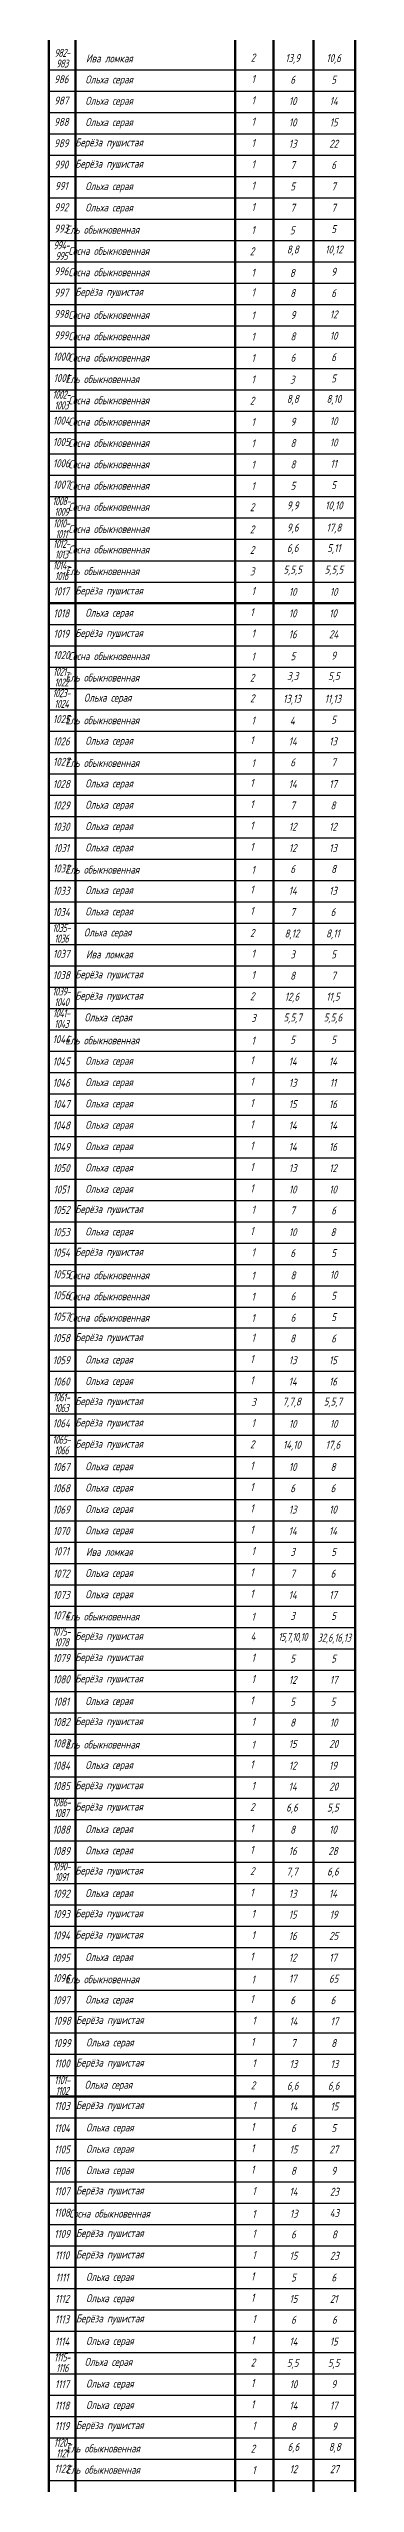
# Model space of a CAD drawing. Header units: metres. Extents: x 23128 to 34628, y -678634 to 13070.
# Drawn here: x 23128 to 34628, y -496353 to -405079 of the extents above; entities that cross this region are included whole.
import ezdxf

# ---------------------------------------------------------------- set-up
doc = ezdxf.new("R2010")
doc.units = ezdxf.units.M
for name, color, linetype, lineweight in [('Лиственные', 160, 'Continuous', 30), ('ТАБЛИЦА 50', 51, 'Continuous', 50), ('текст 300', 7, 'Continuous', 30), ('Хвойные', 80, 'Continuous', 30)]:
    doc.layers.add(name, color=color, linetype=linetype, lineweight=lineweight)
doc.layers.add('ТАБЛИЦА', color=18, linetype='Continuous', true_color=0x000000)
doc.styles.add('NF_VGP_3.0', font='cs_gost2304.shx', dxfattribs={"oblique": 15, "height": 300})

msp = doc.modelspace()

# ---------------------------------------------------------------- linework, layer by layer
at = {"layer": 'ТАБЛИЦА', "color": 0, "transparency": 33554687}
for points in [[(23128, -405873), (34628, -405873)], [(23128, -406673), (34628, -406673)], [(23128, -407473), (34628, -407473)], [(23128, -408273), (34628, -408273)], [(23128, -409073), (34628, -409073)], [(23128, -409873), (34628, -409873)], [(23128, -410673), (34628, -410673)], [(23128, -411473), (34628, -411473)], [(23128, -412273), (34628, -412273)], [(23128, -413073), (34628, -413073)], [(23128, -413873), (34628, -413873)], [(23128, -414673), (34628, -414673)], [(23128, -415473), (34628, -415473)], [(23128, -416273), (34628, -416273)], [(23128, -417073), (34628, -417073)], [(23128, -417873), (34628, -417873)], [(23128, -418673), (34628, -418673)], [(23128, -419473), (34628, -419473)], [(23128, -420273), (34628, -420273)], [(23128, -421073), (34628, -421073)], [(23128, -421873), (34628, -421873)], [(23128, -422673), (34628, -422673)], [(23128, -423473), (34628, -423473)], [(23128, -424273), (34628, -424273)], [(23128, -425073), (34628, -425073)], [(23128, -425864), (34628, -425864)], [(23128, -426664), (34628, -426664)], [(23128, -427464), (34628, -427464)], [(23128, -428264), (34628, -428264)], [(23128, -429064), (34628, -429064)], [(23128, -429864), (34628, -429864)], [(23128, -430664), (34628, -430664)], [(23128, -431464), (34628, -431464)], [(23128, -432264), (34628, -432264)], [(23128, -433064), (34628, -433064)], [(23128, -433864), (34628, -433864)], [(23128, -434664), (34628, -434664)], [(23128, -435464), (34628, -435464)], [(23128, -436264), (34628, -436264)], [(23128, -437064), (34628, -437064)], [(23128, -437864), (34628, -437864)], [(23128, -438664), (34628, -438664)], [(23128, -439464), (34628, -439464)], [(23128, -440264), (34628, -440264)], [(23128, -441064), (34628, -441064)], [(23128, -441864), (34628, -441864)], [(23128, -442664), (34628, -442664)], [(23128, -443464), (34628, -443464)], [(23128, -444264), (34628, -444264)], [(23128, -445064), (34628, -445064)], [(23128, -445864), (34628, -445864)], [(23128, -446664), (34628, -446664)], [(23128, -447464), (34628, -447464)], [(23128, -448264), (34628, -448264)], [(23128, -449064), (34628, -449064)], [(23128, -449864), (34628, -449864)], [(23128, -450664), (34628, -450664)], [(23128, -451464), (34628, -451464)], [(23128, -452264), (34628, -452264)], [(23128, -453033), (34628, -453033)], [(23128, -453864), (34628, -453864)], [(23128, -454664), (34628, -454664)], [(23128, -455464), (34628, -455464)], [(23128, -456264), (34628, -456264)], [(23128, -457064), (34628, -457064)], [(23128, -457864), (34628, -457864)], [(23128, -458664), (34628, -458664)], [(23128, -459464), (34628, -459464)], [(23128, -460264), (34628, -460264)], [(23128, -461064), (34628, -461064)], [(23128, -461864), (34628, -461864)], [(23128, -462664), (34628, -462664)], [(23128, -463464), (34628, -463464)], [(23128, -464264), (34628, -464264)], [(23128, -465064), (34628, -465064)], [(23128, -465864), (34628, -465864)], [(23128, -466664), (34628, -466664)], [(23128, -467464), (34628, -467464)], [(23128, -468264), (34628, -468264)], [(23128, -469064), (34628, -469064)], [(23128, -469864), (34628, -469864)], [(23128, -470664), (34628, -470664)], [(23128, -471464), (34628, -471464)], [(23128, -472264), (34628, -472264)], [(23128, -473064), (34628, -473064)], [(23128, -473864), (34628, -473864)], [(23128, -474664), (34628, -474664)], [(23128, -475464), (34628, -475464)], [(23128, -476264), (34628, -476264)], [(23128, -477064), (34628, -477064)], [(23128, -477864), (34628, -477864)], [(23128, -478664), (34628, -478664)], [(23128, -479464), (34628, -479464)], [(23128, -480264), (34628, -480264)], [(23128, -481064), (34628, -481064)], [(23128, -481854), (34628, -481854)], [(23128, -482654), (34628, -482654)], [(23128, -483454), (34628, -483454)], [(23128, -484254), (34628, -484254)], [(23128, -485054), (34628, -485054)], [(23128, -485854), (34628, -485854)], [(23128, -486654), (34628, -486654)], [(23128, -487454), (34628, -487454)], [(23128, -488254), (34628, -488254)], [(23128, -489054), (34628, -489054)], [(23128, -489854), (34628, -489854)], [(23128, -490654), (34628, -490654)], [(23128, -491454), (34628, -491454)], [(23128, -492254), (34628, -492254)], [(23128, -493054), (34628, -493054)], [(23128, -493854), (34628, -493854)], [(23128, -494654), (34628, -494654)], [(23128, -495454), (34628, -495454)], [(23128, -496254), (34628, -496254)]]:
    msp.add_lwpolyline(points, dxfattribs=at)
at = {"layer": 'ТАБЛИЦА 50', "color": 7, "transparency": 33554687}
for points in [[(23128, -425864), (23128, -369873)], [(24128, -425864), (24128, -369873)], [(30128, -425864), (30128, -369873)], [(30128, -425864), (30128, -369873)], [(31556, -425865), (31556, -369873)], [(31556, -425865), (31556, -369873)], [(33056, -425865), (33056, -369873)], [(33056, -425865), (33056, -369873)], [(34628, -425865), (34628, -369873)], [(34628, -425865), (34628, -369873)], [(23128, -425864), (34628, -425864)], [(23128, -481854), (23128, -425864)], [(24128, -481854), (24128, -425864)], [(30128, -481855), (30128, -425864)], [(30128, -481855), (30128, -425864)], [(31556, -481855), (31556, -425864)], [(31556, -481855), (31556, -425864)], [(33056, -481855), (33056, -425864)], [(33056, -481855), (33056, -425864)], [(34628, -481855), (34628, -425864)], [(34628, -481855), (34628, -425864)], [(23128, -481854), (34628, -481854)], [(23128, -537844), (23128, -481854)], [(24128, -537844), (24128, -481854)], [(30128, -537845), (30128, -481854)], [(30128, -537845), (30128, -481854)], [(31556, -537845), (31556, -481854)], [(31556, -537845), (31556, -481854)], [(33056, -537845), (33056, -481854)], [(33056, -537845), (33056, -481854)], [(34628, -537845), (34628, -481854)], [(34628, -537845), (34628, -481854)]]:
    msp.add_lwpolyline(points, dxfattribs=at)

# ---------------------------------------------------------------- texts
at = {"layer": 'Лиственные', "lineweight": 30, "transparency": 33554687, "char_height": 300, "attachment_point": 5, "style": 'NF_VGP_3.0'}
for s, insert, width in [('Ольха серая', (25395, -406273), 6349.98), ('Ива ломкая', (25402, -405442), 6349.98), ('Ольха серая', (25395, -407073), 6349.98), ('Ольха серая', (25395, -407873), 6349.98), ('\\pxqj;Берёза пушистая', (25989, -408631), 3736), ('\\pxqj;Берёза пушистая', (25989, -409431), 3736), ('Ольха серая', (25395, -410273), 6349.98), ('Ольха серая', (25395, -411073), 6349.98), ('\\pxqj;Берёза пушистая', (25989, -414231), 3736), ('\\pxqj;Берёза пушистая', (25989, -425431), 3736), ('Ольха серая', (25395, -426264), 6349.98), ('\\pxqj;Берёза пушистая', (25989, -427021), 3736), ('Ольха серая', (25341, -429451), 6349.98), ('Ольха серая', (25395, -431064), 6349.98), ('Ольха серая', (25395, -432664), 6349.98), ('Ольха серая', (25395, -433464), 6349.98), ('Ольха серая', (25395, -434264), 6349.98), ('Ольха серая', (25395, -435064), 6349.98), ('Ольха серая', (25395, -436664), 6349.98), ('Ольха серая', (25341, -438251), 6349.98), ('Ольха серая', (25395, -437464), 6349.98), ('Ива ломкая', (25402, -439033), 6349.98), ('\\pxqj;Берёза пушистая', (25989, -439821), 3736), ('\\pxqj;Берёза пушистая', (25989, -440621), 3736), ('Ольха серая', (25361, -441435), 6349.98), ('Ольха серая', (25395, -443064), 6349.98), ('Ольха серая', (25395, -443864), 6349.98), ('Ольха серая', (25395, -444664), 6349.98), ('Ольха серая', (25395, -445464), 6349.98), ('Ольха серая', (25395, -446264), 6349.98), ('Ольха серая', (25395, -447064), 6349.98), ('Ольха серая', (25395, -447864), 6349.98), ('\\pxqj;Берёза пушистая', (25989, -448621), 3736), ('Ольха серая', (25395, -449464), 6349.98), ('\\pxqj;Берёза пушистая', (25989, -450221), 3736), ('\\pxqj;Берёза пушистая', (25989, -453421), 3736), ('Ольха серая', (25395, -454264), 6349.98), ('Ольха серая', (25395, -455064), 6349.98), ('\\pxqj;Берёза пушистая', (25989, -455821), 3736), ('\\pxqj;Берёза пушистая', (25989, -456621), 3736), ('\\pxqj;Берёза пушистая', (25989, -457421), 3736), ('Ольха серая', (25395, -458264), 6349.98), ('Ольха серая', (25395, -459064), 6349.98), ('Ольха серая', (25395, -459864), 6349.98), ('Ольха серая', (25395, -460664), 6349.98), ('Ива ломкая', (25402, -461433), 6349.98), ('Ольха серая', (25395, -462264), 6349.98), ('Ольха серая', (25395, -463064), 6349.98), ('\\pxqj;Берёза пушистая', (25989, -464621), 3736), ('\\pxqj;Берёза пушистая', (25989, -465421), 3736), ('\\pxqj;Берёза пушистая', (25989, -466221), 3736), ('Ольха серая', (25395, -467064), 6349.98), ('\\pxqj;Берёза пушистая', (25989, -467821), 3736), ('\\pxqj;Берёза пушистая', (25989, -470221), 3736), ('Ольха серая', (25395, -469464), 6349.98), ('\\pxqj;Берёза пушистая', (25989, -471021), 3736), ('Ольха серая', (25395, -471864), 6349.98), ('Ольха серая', (25395, -472664), 6349.98), ('\\pxqj;Берёза пушистая', (25989, -473421), 3736), ('Ольха серая', (25395, -474264), 6349.98), ('\\pxqj;Берёза пушистая', (25989, -475021), 3736), ('\\pxqj;Берёза пушистая', (25989, -475821), 3736), ('Ольха серая', (25395, -476664), 6349.98), ('Ольха серая', (25395, -478257), 6349.98), ('\\pxqj;Берёза пушистая', (26017, -479021), 3736), ('Ольха серая', (25423, -479864), 6349.98), ('\\pxqj;Берёза пушистая', (26017, -480621), 3736), ('Ольха серая', (25369, -481451), 6349.98), ('\\pxqj;Берёза пушистая', (26017, -482211), 3736), ('Ольха серая', (25423, -483054), 6349.98), ('Ольха серая', (25423, -483854), 6349.98), ('Ольха серая', (25423, -484654), 6349.98), ('\\pxqj;Берёза пушистая', (26017, -485411), 3736), ('\\pxqj;Берёза пушистая', (26017, -487011), 3736), ('\\pxqj;Берёза пушистая', (26017, -487811), 3736), ('Ольха серая', (25423, -488654), 6349.98), ('\\pxqj;Берёза пушистая', (26017, -490211), 3736), ('Ольха серая', (25423, -489454), 6349.98), ('Ольха серая', (25423, -491054), 6349.98), ('Ольха серая', (25369, -491841), 6349.98), ('Ольха серая', (25423, -492654), 6349.98), ('Ольха серая', (25423, -493454), 6349.98), ('\\pxqj;Берёза пушистая', (26017, -494211), 3736)]:
    msp.add_mtext(s, dxfattribs=dict(at, insert=insert, width=width))
at = {"layer": 'Лиственные', "color": 5, "char_height": 300, "attachment_point": 1, "style": 'NF_VGP_3.0'}
for s, insert, width in [('2', (30706, -405263), 243.91), ('1', (30738, -406062), 156.16), ('1', (30738, -406862), 156.16), ('1', (30738, -407662), 156.16), ('1', (30738, -408462), 156.16), ('1', (30738, -409262), 156.16), ('1', (30738, -410062), 156.16), ('1', (30738, -410862), 156.16), ('1', (30738, -414062), 156.16), ('1', (30738, -425263), 156.16), ('1', (30690, -426053), 156.16), ('1', (30738, -426853), 156.16), ('2', (30678, -429284), 243.91), ('1', (30690, -430853), 156.16), ('1', (30690, -432453), 156.16), ('1', (30690, -433253), 156.16), ('1', (30690, -434053), 156.16), ('1', (30690, -434853), 156.16), ('1', (30690, -436453), 156.16), ('2', (30678, -438084), 243.91), ('1', (30690, -437253), 156.16), ('1', (30738, -438853), 156.16), ('1', (30738, -439653), 156.16), ('2', (30678, -440453), 243.91), ('3', (30725, -441267), 232.3), ('1', (30690, -442853), 156.16), ('1', (30690, -443653), 156.16), ('1', (30690, -444453), 156.16), ('1', (30690, -445253), 156.16), ('1', (30690, -446053), 156.16), ('1', (30690, -446853), 156.16), ('1', (30690, -447653), 156.16), ('1', (30738, -448453), 156.16), ('1', (30690, -449253), 156.16), ('1', (30738, -450053), 156.16), ('1', (30738, -453253), 156.16), ('1', (30690, -454053), 156.16), ('1', (30690, -454853), 156.16), ('3', (30725, -455667), 232.3), ('2', (30678, -457253), 243.91), ('1', (30738, -456453), 156.16), ('1', (30690, -458053), 156.16), ('1', (30690, -458853), 156.16), ('1', (30690, -459653), 156.16), ('1', (30690, -460453), 156.16), ('1', (30738, -461253), 156.16), ('1', (30690, -462053), 156.16), ('1', (30690, -462853), 156.16), ('4', (30698, -464453), 239.07), ('1', (30738, -465253), 156.16), ('1', (30738, -466053), 156.16), ('1', (30690, -466853), 156.16), ('1', (30738, -467653), 156.16), ('1', (30690, -469253), 156.16), ('1', (30738, -470053), 156.16), ('2', (30678, -470853), 243.91), ('1', (30690, -471653), 156.16), ('1', (30690, -472453), 156.16), ('2', (30678, -473253), 243.91), ('1', (30690, -474053), 156.16), ('1', (30738, -474853), 156.16), ('1', (30738, -475653), 156.16), ('1', (30690, -476453), 156.16), ('1', (30690, -478046), 156.16), ('1', (30766, -478853), 156.16), ('1', (30718, -479653), 156.16), ('1', (30766, -480453), 156.16), ('2', (30706, -481284), 243.91), ('1', (30766, -482043), 156.16), ('1', (30718, -482843), 156.16), ('1', (30718, -483643), 156.16), ('1', (30718, -484443), 156.16), ('1', (30766, -485243), 156.16), ('1', (30766, -486843), 156.16), ('1', (30766, -487643), 156.16), ('1', (30718, -488443), 156.16), ('1', (30718, -489243), 156.16), ('1', (30766, -490043), 156.16), ('1', (30718, -490843), 156.16), ('2', (30706, -491674), 243.91), ('1', (30718, -492443), 156.16), ('1', (30718, -493243), 156.16), ('1', (30766, -494043), 156.16)]:
    msp.add_mtext(s, dxfattribs=dict(at, insert=insert, width=width))
at = {"layer": 'текст 300', "color": 7, "transparency": 33554687, "char_height": 300, "attachment_point": 5, "line_spacing_factor": 0.8, "style": 'NF_VGP_3.0'}
for s, insert, width in [('{\\W0.9;\\T0.9;\\C256;982-\\P983}', (23628, -405435), 904.92), ('{\\W0.9;\\T0.9;\\C256;994-\\P995}', (23600, -412650), 1000), ('{\\W0.9;\\T0.9;\\C256;1002-\\P1003}', (23600, -418250), 1000), ('{\\W0.9;\\T0.9;\\C256;1008-\\P1009}', (23600, -422243), 1000), ('{\\W0.9;\\T0.9;\\C256;1010-\\P1011}', (23600, -423074), 1000), ('{\\W0.9;\\T0.9;\\C256;1012-\\P1013}', (23600, -423843), 1000), ('{\\W0.9;\\T0.9;\\C256;1014-\\P1016}', (23600, -424650), 1000), ('{\\W0.9;\\T0.9;\\C256;1021-\\P1022}', (23600, -428640), 1000), ('{\\W0.9;\\T0.9;\\C256;1023-\\P1024}', (23600, -429441), 1000), ('{\\W0.9;\\T0.9;\\C256;1035-\\P1036}', (23600, -438241), 1000), ('{\\W0.9;\\T0.9;\\C256;1039-\\P1040}', (23600, -440625), 904.92), ('{\\W0.9;\\T0.9;\\C256;1041-\\P1043}', (23600, -441440), 1000), ('{\\W0.9;\\T0.9;\\C256;1061-\\P1063}', (23600, -455840), 1000), ('{\\W0.9;\\T0.9;\\C256;1065-\\P1066}', (23600, -457425), 904.92), ('{\\W0.9;\\T0.9;\\C256;1075-\\P1078}', (23600, -464625), 904.92), ('{\\W0.9;\\T0.9;\\C256;1086-\\P1087}', (23600, -471025), 904.92), ('{\\W0.9;\\T0.9;\\C256;1090-\\P1091}', (23600, -473425), 904.92), ('{\\W0.9;\\T0.9;\\C256;1101-\\P1102}', (23628, -481441), 1000), ('{\\W0.9;\\T0.9;\\C256;1115-\\P1116}', (23628, -491831), 1000), ('{\\W0.9;\\T0.9;\\C256;1120-\\P1121}', (23628, -495030), 1000)]:
    msp.add_mtext(s, dxfattribs=dict(at, insert=insert, width=width))
at = {"layer": 'текст 300', "color": 7, "transparency": 33554687, "char_height": 300, "attachment_point": 5, "style": 'NF_VGP_3.0'}
for s, insert, width in [('{\\C256;986}', (23600, -406223), 1000), ('{\\C256;987}', (23600, -407023), 1000), ('{\\C256;988}', (23600, -407823), 1000), ('{\\C256;989}', (23600, -408623), 1000), ('{\\C256;990}', (23600, -409423), 1000), ('{\\C256;991}', (23600, -410223), 1000), ('{\\C256;992}', (23600, -411023), 1000), ('{\\C256;993}', (23600, -411823), 1000), ('{\\C256;996}', (23600, -413423), 1000), ('{\\C256;997}', (23600, -414223), 1000), ('{\\C256;998}', (23600, -415023), 1000), ('{\\C256;999}', (23600, -415823), 1000), ('{\\C256;1000}', (23600, -416623), 1000), ('{\\C256;1001}', (23600, -417423), 1000), ('{\\C256;1004}', (23600, -419023), 1000), ('{\\C256;1005}', (23600, -419823), 1000), ('{\\C256;1006}', (23600, -420623), 1000), ('{\\C256;1007}', (23600, -421423), 1000), ('{\\C256;1017}', (23600, -425423), 1000), ('{\\C256;1018}', (23600, -426248), 1000.06), ('{\\C256;1019}', (23600, -427013), 1000), ('{\\C256;1020}', (23600, -427813), 1000), ('{\\C256;1025}', (23600, -430213), 1000), ('{\\C256;1026}', (23600, -431048), 1000.06), ('{\\C256;1027}', (23600, -431813), 1000), ('{\\C256;1028}', (23600, -432648), 1000.06), ('{\\C256;1029}', (23600, -433448), 1000.06), ('{\\C256;1030}', (23600, -434248), 1000.06), ('{\\C256;1031}', (23600, -435048), 1000.06), ('{\\C256;1032}', (23600, -435813), 1000), ('{\\C256;1033}', (23600, -436648), 1000.06), ('{\\C256;1034}', (23600, -437448), 1000.06), ('{\\C256;1037}', (23600, -439013), 1000), ('{\\C256;1038}', (23600, -439813), 1000), ('{\\C256;1044}', (23600, -442213), 1000), ('{\\C256;1045}', (23600, -443048), 1000.06), ('{\\C256;1046}', (23600, -443848), 1000.06), ('{\\C256;1047}', (23600, -444648), 1000.06), ('{\\C256;1048}', (23600, -445448), 1000.06), ('{\\C256;1049}', (23600, -446248), 1000.06), ('{\\C256;1050}', (23600, -447048), 1000.06), ('{\\C256;1051}', (23600, -447848), 1000.06), ('{\\C256;1052}', (23600, -448613), 1000), ('{\\C256;1053}', (23600, -449448), 1000.06), ('{\\C256;1054}', (23600, -450213), 1000), ('{\\C256;1055}', (23600, -451026), 1000), ('{\\C256;1056}', (23600, -451813), 1000), ('{\\C256;1057}', (23600, -452613), 1000), ('{\\C256;1058}', (23600, -453413), 1000), ('{\\C256;1059}', (23600, -454248), 1000.06), ('{\\C256;1060}', (23600, -455048), 1000.06), ('{\\C256;1064}', (23600, -456613), 1000), ('{\\C256;1067}', (23600, -458248), 1000.06), ('{\\C256;1068}', (23600, -459048), 1000.06), ('{\\C256;1069}', (23600, -459848), 1000.06), ('{\\C256;1070}', (23600, -460648), 1000.06), ('{\\C256;1071}', (23600, -461413), 1000), ('{\\C256;1072}', (23600, -462248), 1000.06), ('{\\C256;1074}', (23600, -463813), 1000), ('{\\C256;1073}', (23600, -463048), 1000.06), ('{\\C256;1079}', (23600, -465413), 1000), ('{\\C256;1080}', (23600, -466213), 1000), ('{\\C256;1081}', (23600, -467048), 1000.06), ('{\\C256;1082}', (23600, -467813), 1000), ('{\\C256;1083}', (23600, -468613), 1000), ('{\\C256;1084}', (23600, -469448), 1000.06), ('{\\C256;1085}', (23600, -470213), 1000), ('{\\C256;1088}', (23600, -471848), 1000.06), ('{\\C256;1089}', (23600, -472648), 1000.06), ('{\\C256;1092}', (23600, -474248), 1000.06), ('{\\C256;1093}', (23600, -475013), 1000), ('{\\C256;1094}', (23600, -475813), 1000), ('{\\C256;1095}', (23600, -476648), 1000.06), ('{\\C256;1096}', (23600, -477413), 1000), ('{\\C256;1097}', (23600, -478242), 1000.06), ('{\\C256;1098}', (23628, -479013), 1000), ('{\\C256;1099}', (23628, -479848), 1000.06), ('{\\C256;1100}', (23628, -480613), 1000), ('{\\C256;1103}', (23628, -482204), 1000), ('{\\C256;1104}', (23628, -483038), 1000.06), ('{\\C256;1105}', (23628, -483838), 1000.06), ('{\\C256;1106}', (23628, -484638), 1000.06), ('{\\C256;1107}', (23628, -485404), 1000), ('{\\C256;1108}', (23628, -486204), 1000), ('{\\C256;1109}', (23628, -487004), 1000), ('{\\C256;1110}', (23628, -487804), 1000), ('{\\C256;1111}', (23628, -488638), 1000.06), ('{\\C256;1113}', (23628, -490204), 1000), ('{\\C256;1112}', (23628, -489438), 1000.06), ('{\\C256;1114}', (23628, -491038), 1000.06), ('{\\C256;1117}', (23628, -492638), 1000.06), ('{\\C256;1118}', (23628, -493438), 1000.06), ('{\\C256;1119}', (23628, -494204), 1000), ('{\\C256;1122}', (23628, -495804), 1000)]:
    msp.add_mtext(s, dxfattribs=dict(at, insert=insert, width=width))
at = {"layer": 'текст 300', "transparency": 33554687, "char_height": 300, "attachment_point": 5, "style": 'NF_VGP_3.0'}
for s, insert, width in [('13,9', (32278, -405464), 1500), ('6', (32278, -406242), 1500), ('10,6', (33814, -405464), 1572.46), ('5', (33814, -406242), 1572.46), ('10', (32278, -407042), 1500), ('14', (33814, -407042), 1572.46), ('10', (32278, -407842), 1500), ('15', (33814, -407842), 1572.46), ('13', (32278, -408642), 1500), ('22', (33814, -408642), 1572.46), ('7', (32278, -409442), 1500), ('6', (33814, -409442), 1572.46), ('5', (32278, -410242), 1500), ('7', (33814, -410242), 1572.46), ('7', (32278, -411042), 1500), ('7', (33814, -411042), 1572.46), ('8,8', (32278, -412642), 1500), ('5', (32263, -411887), 1427.54), ('10,12', (33824, -412642), 1591.94), ('5', (33814, -411842), 1572.46), ('8', (32263, -413487), 1427.54), ('9', (33814, -413442), 1572.46), ('8', (32278, -414242), 1500), ('6', (33814, -414242), 1572.46), ('9', (32289, -415065), 1478.12), ('12', (33814, -415042), 1572.46), ('8', (32289, -415865), 1478.12), ('10', (33814, -415842), 1572.46), ('6', (32289, -416665), 1478.12), ('6', (33814, -416642), 1572.46), ('3', (32263, -417487), 1427.54), ('5', (33814, -417442), 1572.46), ('8,8', (32278, -418242), 1500), ('9', (32289, -419065), 1478.12), ('8,10', (33824, -418242), 1591.94), ('10', (33814, -419042), 1572.46), ('8', (32289, -419865), 1478.12), ('10', (33814, -419842), 1572.46), ('8', (32289, -420665), 1478.12), ('11', (33814, -420642), 1572.46), ('5', (32289, -421465), 1478.12), ('5', (33814, -421442), 1572.46), ('9,9', (32278, -422236), 1500), ('10,10', (33824, -422236), 1591.94), ('9,6', (32278, -423067), 1500), ('17,8', (33824, -423067), 1591.94), ('6,6', (32278, -423836), 1500), ('5,11', (33824, -423836), 1591.94), ('5,5,5', (32278, -424642), 1500), ('10', (32278, -425442), 1500), ('5,5,5', (33824, -424642), 1591.94), ('10', (33814, -425442), 1572.46), ('10', (32278, -426248), 1500), ('10', (33790, -426248), 1620), ('16', (32278, -427033), 1500), ('24', (33814, -427033), 1572.46), ('5', (32289, -427855), 1478.12), ('9', (33814, -427833), 1572.46), ('3,3', (32278, -428633), 1500), ('5,5', (33824, -428633), 1591.94), ('13,13', (32250, -429485), 1500), ('11,13', (33786, -429485), 1572.46), ('4', (32263, -430277), 1427.54), ('5', (33814, -430233), 1572.46), ('14', (32278, -431048), 1500), ('6', (32278, -431833), 1500), ('13', (33790, -431048), 1620), ('7', (33814, -431833), 1572.46), ('14', (32278, -432648), 1500), ('17', (33790, -432648), 1620), ('7', (32278, -433448), 1500), ('8', (33790, -433448), 1620), ('12', (32278, -434248), 1500), ('12', (33790, -434248), 1620), ('12', (32278, -435048), 1500), ('13', (33790, -435048), 1620), ('6', (32278, -435833), 1500), ('8', (33814, -435833), 1572.46), ('14', (32278, -436648), 1500), ('13', (33790, -436648), 1620), ('8,12', (32250, -438285), 1500), ('7', (32278, -437448), 1500), ('8,11', (33786, -438285), 1572.46), ('6', (33790, -437448), 1620), ('3', (32278, -439033), 1500), ('5', (33814, -439033), 1572.46), ('8', (32278, -439833), 1500), ('7', (33814, -439833), 1572.46), ('12,6', (32250, -440654), 1500), ('11,5', (33786, -440654), 1572.46), ('5,5,7', (32278, -441433), 1500), ('5,5,6', (33787, -441433), 1664.4), ('5', (32278, -442233), 1500), ('5', (33814, -442233), 1572.46), ('14', (32278, -443048), 1500), ('14', (33790, -443048), 1620), ('15', (32278, -444648), 1500), ('13', (32278, -443848), 1500), ('16', (33790, -444648), 1620), ('11', (33790, -443848), 1620), ('14', (32278, -445448), 1500), ('14', (33790, -445448), 1620), ('14', (32278, -446248), 1500), ('16', (33790, -446248), 1620), ('13', (32278, -447048), 1500), ('12', (33790, -447048), 1620), ('10', (32278, -447848), 1500), ('10', (33790, -447848), 1620), ('7', (32278, -448633), 1500), ('6', (33814, -448633), 1572.46), ('10', (32278, -449448), 1500), ('8', (33790, -449448), 1620), ('6', (32278, -450233), 1500), ('10', (33814, -451045), 1572.46), ('5', (33814, -450233), 1572.46), ('8', (32289, -451067), 1478.12), ('6', (32289, -451855), 1478.12), ('5', (33814, -451833), 1572.46), ('6', (32289, -452655), 1478.12), ('5', (33814, -452633), 1572.46), ('8', (32278, -453433), 1500), ('6', (33814, -453433), 1572.46), ('13', (32278, -454248), 1500), ('15', (33790, -454248), 1620), ('14', (32278, -455048), 1500), ('16', (33790, -455048), 1620), ('7,7,8', (32241, -455833), 1427.54), ('5,5,7', (33787, -455833), 1664.4), ('14,10', (32250, -457454), 1500), ('10', (32278, -456633), 1500), ('17,6', (33786, -457454), 1572.46), ('10', (33814, -456633), 1572.46), ('10', (32278, -458248), 1500), ('8', (33790, -458248), 1620), ('6', (32278, -459048), 1500), ('6', (33790, -459048), 1620), ('13', (32278, -459848), 1500), ('10', (33790, -459848), 1620), ('14', (32278, -460648), 1500), ('14', (33790, -460648), 1620), ('3', (32278, -461433), 1500), ('5', (33814, -461433), 1572.46), ('7', (32278, -462248), 1500), ('6', (33790, -462248), 1620), ('14', (32278, -463048), 1500), ('17', (33790, -463048), 1620), ('{\\W0.9;\\T0.9;15,7,10,10}', (32278, -464654), 1500), ('3', (32278, -463833), 1500), ('{\\W0.9;32,6,16,13}', (33842, -464685), 1572.46), ('5', (33814, -463833), 1572.46), ('5', (32278, -465433), 1500), ('5', (33814, -465433), 1572.46), ('12', (32278, -466233), 1500), ('17', (33814, -466233), 1572.46), ('5', (32278, -467048), 1500), ('5', (33790, -467048), 1620), ('8', (32278, -467833), 1500), ('10', (33814, -467833), 1572.46), ('15', (32278, -468633), 1500), ('20', (33814, -468633), 1572.46), ('12', (32278, -469448), 1500), ('19', (33790, -469448), 1620), ('6,6', (32250, -471054), 1500), ('14', (32278, -470233), 1500), ('5,5', (33786, -471054), 1572.46), ('20', (33814, -470233), 1572.46), ('8', (32278, -471848), 1500), ('10', (33790, -471848), 1620), ('16', (32278, -472648), 1500), ('28', (33790, -472648), 1620), ('7,7', (32250, -473454), 1500), ('6,6', (33786, -473454), 1572.46), ('13', (32278, -474248), 1500), ('14', (33790, -474248), 1620), ('15', (32278, -475033), 1500), ('19', (33814, -475033), 1572.46), ('16', (32278, -475833), 1500), ('25', (33814, -475833), 1572.46), ('17', (32278, -477433), 1500), ('12', (32278, -476648), 1500), ('65', (33814, -477433), 1572.46), ('17', (33790, -476648), 1620), ('6', (32278, -478242), 1500), ('6', (33790, -478242), 1620), ('14', (32306, -479033), 1500), ('17', (33842, -479033), 1572.46), ('7', (32306, -479848), 1500), ('8', (33818, -479848), 1620), ('13', (32306, -480633), 1500), ('13', (33842, -480633), 1572.46), ('6,6', (32278, -481485), 1500), ('6,6', (33814, -481485), 1572.46), ('14', (32306, -482223), 1500), ('15', (33842, -482223), 1572.46), ('15', (32306, -483838), 1500), ('6', (32306, -483038), 1500), ('27', (33818, -483838), 1620), ('5', (33818, -483038), 1620), ('8', (32306, -484638), 1500), ('9', (33818, -484638), 1620), ('14', (32306, -485423), 1500), ('23', (33842, -485423), 1572.46), ('13', (32317, -486245), 1478.12), ('43', (33842, -486223), 1572.46), ('6', (32306, -487023), 1500), ('8', (33842, -487023), 1572.46), ('15', (32306, -487823), 1500), ('23', (33842, -487823), 1572.46), ('5', (32306, -488638), 1500), ('6', (33818, -488638), 1620), ('15', (32306, -489438), 1500), ('6', (32306, -490223), 1500), ('21', (33818, -489438), 1620), ('6', (33842, -490223), 1572.46), ('14', (32306, -491038), 1500), ('15', (33818, -491038), 1620), ('5,5', (32278, -491876), 1500), ('5,5', (33814, -491876), 1572.46), ('10', (32306, -492638), 1500), ('9', (33818, -492638), 1620), ('14', (32306, -493438), 1500), ('17', (33818, -493438), 1620), ('8', (32306, -494223), 1500), ('9', (33842, -494223), 1572.46), ('6,6', (32306, -495023), 1500), ('8,8', (33852, -495023), 1591.94), ('12', (32306, -495823), 1500), ('27', (33842, -495823), 1572.46)]:
    msp.add_mtext(s, dxfattribs=dict(at, insert=insert, width=width))
at = {"layer": 'Хвойные', "lineweight": 30, "transparency": 33554687, "char_height": 300, "width": 4584.55, "attachment_point": 5, "style": 'NF_VGP_3.0'}
for s, insert in [('\\pxqj;Ель обыкновенная', (26047, -411866)), ('\\pxqj;Сосна обыкновенная', (26159, -412660)), ('\\pxqj;Сосна обыкновенная', (26159, -413460)), ('\\pxqj;Сосна обыкновенная', (26159, -415060)), ('\\pxqj;Сосна обыкновенная', (26159, -415860)), ('\\pxqj;Сосна обыкновенная', (26159, -416660)), ('\\pxqj;Ель обыкновенная', (26047, -417466)), ('\\pxqj;Сосна обыкновенная', (26159, -418260)), ('\\pxqj;Сосна обыкновенная', (26159, -419060)), ('\\pxqj;Сосна обыкновенная', (26159, -419860)), ('\\pxqj;Сосна обыкновенная', (26159, -420660)), ('\\pxqj;Сосна обыкновенная', (26159, -421460)), ('\\pxqj;Сосна обыкновенная', (26159, -422254)), ('\\pxqj;Сосна обыкновенная', (26159, -423085)), ('\\pxqj;Сосна обыкновенная', (26159, -423854)), ('\\pxqj;Ель обыкновенная', (26047, -424666)), ('\\pxqj;Сосна обыкновенная', (26159, -427851)), ('\\pxqj;Ель обыкновенная', (26047, -428656)), ('\\pxqj;Ель обыкновенная', (26047, -430256)), ('\\pxqj;Ель обыкновенная', (26047, -431856)), ('\\pxqj;Ель обыкновенная', (26047, -435856)), ('\\pxqj;Ель обыкновенная', (26047, -442256)), ('\\pxqj;Сосна обыкновенная', (26159, -451063)), ('\\pxqj;Сосна обыкновенная', (26159, -451851)), ('\\pxqj;Сосна обыкновенная', (26159, -452651)), ('\\pxqj;Ель обыкновенная', (26047, -463856)), ('\\pxqj;Ель обыкновенная', (26047, -468656)), ('\\pxqj;Ель обыкновенная', (26047, -477456)), ('\\pxqj;Сосна обыкновенная', (26187, -486241)), ('\\pxqj;Ель обыкновенная', (26075, -495046)), ('\\pxqj;Ель обыкновенная', (26075, -495846))]:
    msp.add_mtext(s, dxfattribs=dict(at, insert=insert))
at = {"layer": 'Хвойные', "char_height": 300, "attachment_point": 1, "style": 'NF_VGP_3.0'}
for s, insert, width in [('2', (30674, -412525), 243.91), ('1', (30734, -411725), 156.16), ('1', (30734, -413325), 156.16), ('1', (30734, -414925), 156.16), ('1', (30734, -415725), 156.16), ('1', (30734, -416525), 156.16), ('1', (30734, -417325), 156.16), ('2', (30674, -418125), 243.91), ('1', (30734, -418925), 156.16), ('1', (30734, -419725), 156.16), ('1', (30734, -420525), 156.16), ('1', (30734, -421325), 156.16), ('2', (30674, -422119), 243.91), ('2', (30674, -422950), 243.91), ('2', (30674, -423719), 243.91), ('3', (30674, -424525), 232.3), ('1', (30734, -427715), 156.16), ('2', (30674, -428515), 243.91), ('1', (30734, -430115), 156.16), ('1', (30734, -431715), 156.16), ('1', (30734, -435715), 156.16), ('1', (30734, -442115), 156.16), ('1', (30734, -450928), 156.16), ('1', (30734, -451715), 156.16), ('1', (30734, -452515), 156.16), ('1', (30734, -463715), 156.16), ('1', (30734, -468515), 156.16), ('1', (30734, -477315), 156.16), ('1', (30762, -486105), 156.16), ('2', (30702, -494905), 243.91), ('1', (30762, -495705), 156.16)]:
    msp.add_mtext(s, dxfattribs=dict(at, insert=insert, width=width))

doc.saveas('drawing.dxf')
